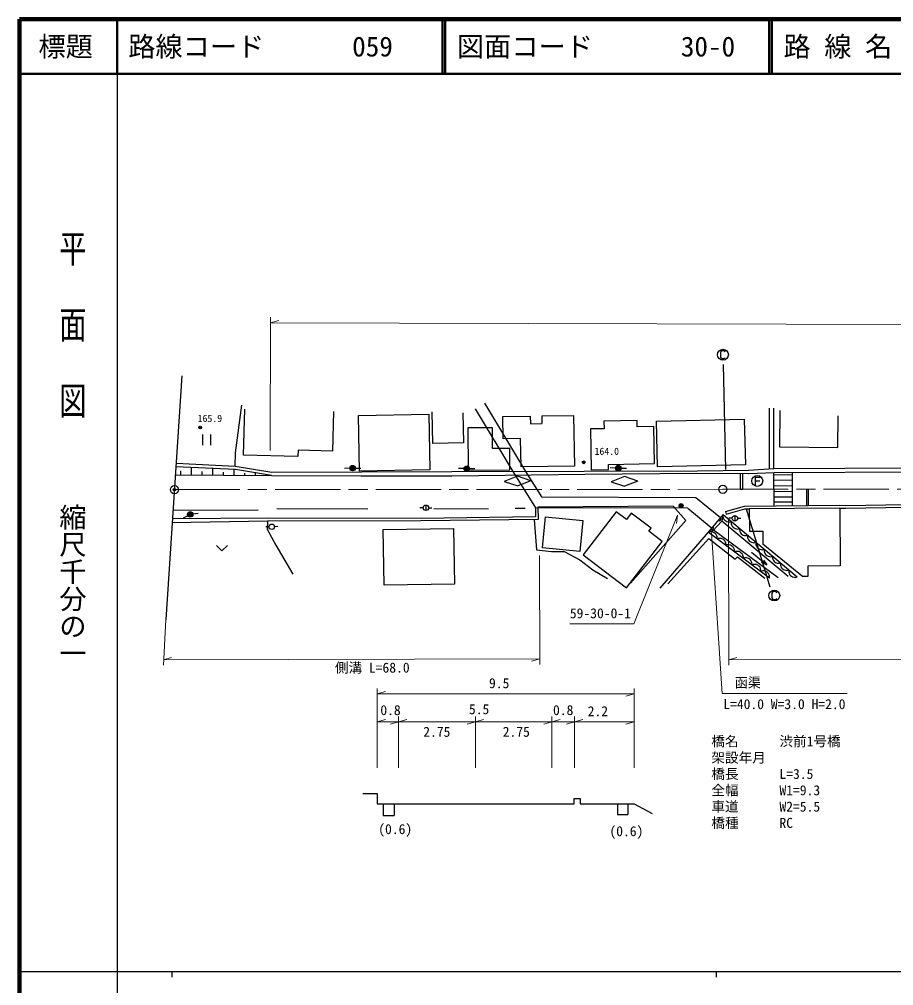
# Model space of a CAD drawing. Units: millimetres, scale not verified. Extents: x 40000 to 680000, y 20000 to 380000.
# Drawn here: x 40000 to 200618, y 202409 to 380000 of the extents above; entities that cross this region are included whole.
import ezdxf
from ezdxf.enums import TextEntityAlignment as Align

# ---------------------------------------------------------------- set-up
doc = ezdxf.new("R2010")
doc.units = ezdxf.units.MM
doc.header["$LTSCALE"] = 1000
doc.header["$PDMODE"] = 32
doc.header["$PDSIZE"] = 500
doc.linetypes.add('CHAIN', pattern=[18.5, 12, -1.5, 3.5, -1.5])
for name, color, linetype, lineweight in [('M-BGD', 7, 'Continuous', 25), ('M-BGD-EXST', 7, 'Continuous', 25), ('M-BMK', 2, 'CHAIN', 13), ('M-BMK-SRVR', 3, 'Continuous', 25), ('M-STR-HTXT', 7, 'Continuous', 13), ('M-STR-STR1', 1, 'Continuous', 25), ('M-STR-STRC', 7, 'Continuous', 25), ('M-TTL', 2, 'Continuous', 140), ('M-TTL-BAND', 7, 'Continuous', 25), ('M-TTL-LINE', 7, 'Continuous', 50)]:
    doc.layers.add(name, color=color, linetype=linetype, lineweight=lineweight)
doc.layers.add('M-OTRS', color=6, linetype='Continuous')
doc.layers.add('M-TTL-TXT', color=7, linetype='Continuous')
doc.styles.add('@ＭＳ ゴシック', font='')
doc.styles.add('ＭＳ ゴシック', font='')
doc.styles.get('@ＭＳ ゴシック').set_extended_font_data('@MS Gothic')
doc.styles.get('ＭＳ ゴシック').set_extended_font_data('MS Gothic')

msp = doc.modelspace()

# ---------------------------------------------------------------- linework, layer by layer
at = {"layer": 'M-BGD'}
for p, q in [((69860, 314511), (66933, 269695)), ((79710, 300312), (80878, 309086)), ((125434, 309436), (132966, 296914)), ((81207, 299887), (81410, 308373)), ((97707, 307933), (97533, 300650)), ((102320, 307212), (115213, 307430)), ((115213, 307430), (115386, 297192)), ((115969, 302034), (115837, 307886)), ((121493, 307695), (121617, 302161)), ((123721, 308406), (130636, 296908)), ((177788, 297437), (177799, 308526)), ((178588, 297436), (178599, 308525)), ((179685, 308096), (179624, 301421)), ((102493, 296974), (102320, 307212)), ((128807, 306990), (133864, 307072)), ((128873, 302934), (128807, 306990)), ((133864, 307072), (133886, 305686)), ((133886, 305686), (135985, 305720)), ((135962, 307106), (141813, 307201)), ((135962, 307106), (135985, 305720)), ((141813, 307201), (141964, 297906)), ((153474, 306257), (147392, 306136)), ((147392, 306136), (147419, 304763)), ((153497, 305128), (153474, 306257)), ((157031, 306140), (173178, 306519)), ((157228, 297739), (157031, 306140)), ((173178, 306519), (173375, 298117)), ((190347, 301322), (190400, 307135)), ((73630, 303721), (73630, 301721)), ((75150, 301722), (75149, 303721)), ((126934, 304940), (122411, 304918)), ((122411, 304918), (122448, 297172)), ((126953, 301100), (126934, 304940)), ((147419, 304763), (144906, 304713)), ((144906, 304713), (145055, 297192)), ((156574, 305189), (153497, 305128)), ((156708, 298383), (156574, 305189)), ((121617, 302161), (115969, 302034)), ((132084, 302986), (128873, 302934)), ((132169, 297747), (132084, 302986)), ((79672, 297858), (79710, 300312)), ((91216, 300801), (91188, 299649)), ((97533, 300650), (91216, 300801)), ((130081, 301115), (126953, 301100)), ((130100, 297209), (130081, 301115)), ((179624, 301421), (190347, 301322)), ((68809, 298410), (79672, 297858)), ((91188, 299649), (81207, 299887)), ((148203, 298215), (156708, 298383)), ((79694, 297241), (68767, 297769)), ((69651, 296281), (69657, 297003)), ((71613, 296266), (71624, 297631)), ((73575, 296251), (73580, 296893)), ((75538, 296236), (75547, 297441)), ((77500, 296221), (77504, 296784)), ((79462, 296206), (79470, 297251)), ((79672, 297858), (86362, 296769)), ((86330, 296153), (79694, 297241)), ((83386, 296176), (83390, 296635)), ((86362, 296769), (119461, 296882)), ((100712, 297504), (99713, 297480)), ((101712, 297517), (102712, 297517)), ((115386, 297192), (102493, 296974)), ((119461, 296882), (143755, 296940)), ((121695, 297432), (120695, 297445)), ((122448, 297172), (130100, 297209)), ((122695, 297426), (123695, 297426)), ((141964, 297906), (132169, 297747)), ((143755, 296940), (164571, 297008)), ((145055, 297192), (148222, 297255)), ((148222, 297255), (148203, 298215)), ((149512, 297527), (148512, 297545)), ((150512, 297518), (151512, 297518)), ((173375, 298117), (157228, 297739)), ((164571, 297008), (173959, 297116)), ((173959, 297116), (178588, 297436)), ((174000, 296524), (178679, 296738)), ((178588, 297436), (214411, 297644)), ((178679, 296738), (214805, 296915)), ((68670, 296288), (86330, 296153)), ((81424, 296191), (81427, 296573)), ((85349, 296160), (85349, 296237)), ((86330, 296153), (102741, 296124)), ((102741, 296124), (119452, 296131)), ((119452, 296131), (143873, 296391)), ((143873, 296391), (164529, 296565)), ((164529, 296565), (174000, 296524)), ((68247, 289811), (83892, 289883)), ((87303, 290086), (104050, 290026)), ((114190, 290225), (113590, 290217)), ((114690, 290731), (114690, 289731)), ((115190, 290217), (115789, 290199)), ((116134, 290081), (126160, 290030)), ((131072, 290136), (132919, 290137)), ((134817, 290220), (134808, 288607)), ((160133, 290531), (135272, 290335)), ((135272, 290335), (135314, 288080)), ((149657, 289508), (143583, 281588)), ((151510, 288087), (149657, 289508)), ((162420, 287891), (160133, 290531)), ((169734, 289532), (173223, 290560)), ((169734, 289532), (169876, 289053)), ((169876, 289053), (173297, 290061)), ((173223, 290560), (190711, 290684)), ((173297, 290061), (174096, 290066)), ((190709, 290184), (174096, 290066)), ((174096, 290066), (174126, 285913)), ((190709, 290184), (190784, 279563)), ((190709, 290184), (191846, 290169)), ((190711, 290684), (191846, 290669)), ((191846, 290669), (199181, 290772)), ((191846, 290169), (199186, 290272)), ((199181, 290772), (226531, 291001)), ((199186, 290272), (226532, 290501)), ((85613, 287788), (68096, 287492)), ((68146, 288257), (85826, 288368)), ((70953, 288774), (70074, 288297)), ((71885, 289094), (72872, 289255)), ((85613, 287788), (85510, 286324)), ((113760, 287841), (85613, 287788)), ((85826, 288368), (113816, 288344)), ((135314, 288080), (113760, 287841)), ((113816, 288344), (134808, 288607)), ((134596, 288072), (135033, 282533)), ((136091, 282889), (136652, 288568)), ((136652, 288568), (143528, 287889)), ((143528, 287889), (142967, 282209)), ((152404, 289253), (151510, 288087)), ((152268, 276374), (162420, 287891)), ((156049, 286457), (152404, 289253)), ((169288, 288992), (166539, 285725)), ((169044, 287767), (167383, 285998)), ((168376, 287908), (168458, 287875)), ((168458, 287875), (168539, 287862)), ((168539, 287862), (168637, 287871)), ((168637, 287871), (168715, 287897)), ((168715, 287897), (168790, 287944)), ((168790, 287944), (168862, 288029)), ((168873, 288368), (168826, 288443)), ((168862, 288029), (168895, 288112)), ((168899, 288291), (168873, 288368)), ((168895, 288112), (168908, 288192)), ((168908, 288192), (168899, 288291)), ((169288, 288992), (169044, 287767)), ((181216, 277599), (169044, 287767)), ((169288, 288992), (169252, 288762)), ((169252, 288762), (169266, 288593)), ((169266, 288593), (169311, 288398)), ((169288, 288992), (182903, 277545)), ((169311, 288398), (169418, 288152)), ((169418, 288152), (169576, 287967)), ((169576, 287967), (169759, 287813)), ((169759, 287813), (169969, 287689)), ((170952, 288308), (170352, 288320)), ((170599, 287630), (170819, 287705)), ((170819, 287705), (170782, 287475)), ((171452, 288798), (171452, 287798)), ((171952, 288299), (172552, 288299)), ((85880, 286725), (85280, 286712)), ((85510, 286324), (87106, 283334)), ((86877, 286786), (87474, 286847)), ((106867, 286229), (119761, 286447)), ((107040, 275991), (106867, 286229)), ((119761, 286447), (119934, 276209)), ((155628, 285908), (156049, 286457)), ((167383, 285998), (166539, 285725)), ((167001, 286274), (167084, 286242)), ((167084, 286242), (167164, 286229)), ((167164, 286229), (167263, 286237)), ((167263, 286237), (167340, 286264)), ((167340, 286264), (167416, 286310)), ((167383, 285998), (167544, 286169)), ((167416, 286310), (167488, 286396)), ((167498, 286734), (167452, 286810)), ((167488, 286396), (167520, 286478)), ((167525, 286657), (167498, 286734)), ((167520, 286478), (167533, 286558)), ((167533, 286558), (167525, 286657)), ((167544, 286169), (179392, 277436)), ((169969, 287689), (170230, 287626)), ((170230, 287626), (170429, 287615)), ((170429, 287615), (170599, 287630)), ((170782, 287475), (170797, 287306)), ((170797, 287306), (170842, 287111)), ((170842, 287111), (170949, 286865)), ((170949, 286865), (171106, 286680)), ((171106, 286680), (171290, 286526)), ((171290, 286526), (171500, 286402)), ((171500, 286402), (171760, 286339)), ((171760, 286339), (171960, 286328)), ((171960, 286328), (172129, 286343)), ((172129, 286343), (172350, 286419)), ((172350, 286419), (172315, 286200)), ((172315, 286200), (172329, 286039)), ((172329, 286039), (172372, 285854)), ((174126, 285913), (176593, 285931)), ((176593, 285931), (176610, 283530)), ((158061, 284043), (155628, 285908)), ((166539, 285725), (157643, 275479)), ((159123, 276258), (166636, 284594)), ((177785, 277326), (166539, 285725)), ((166785, 285791), (166570, 285703)), ((166636, 284594), (171515, 280795)), ((166953, 285816), (166785, 285791)), ((167153, 285816), (166953, 285816)), ((167417, 285768), (167153, 285816)), ((167633, 285657), (167417, 285768)), ((167826, 285513), (167633, 285657)), ((167994, 285338), (167826, 285513)), ((168115, 285098), (167994, 285338)), ((168171, 284906), (168115, 285098)), ((168195, 284738), (168171, 284906)), ((168172, 284506), (168195, 284738)), ((168388, 284595), (168172, 284506)), ((168556, 284619), (168388, 284595)), ((168755, 284619), (168556, 284619)), ((169020, 284572), (168755, 284619)), ((169236, 284460), (169020, 284572)), ((169428, 284317), (169236, 284460)), ((169596, 284141), (169428, 284317)), ((172372, 285854), (172473, 285620)), ((172473, 285620), (172623, 285444)), ((172623, 285444), (172797, 285298)), ((172797, 285298), (172996, 285180)), ((172996, 285180), (173244, 285121)), ((173244, 285121), (173434, 285110)), ((173434, 285110), (173594, 285124)), ((173594, 285124), (173804, 285196)), ((173804, 285196), (173767, 284966)), ((173767, 284966), (173782, 284797)), ((173782, 284797), (173827, 284602)), ((173827, 284602), (173933, 284355)), ((173933, 284355), (174091, 284170)), ((174091, 284170), (174275, 284016)), ((76219, 283279), (77219, 282319)), ((77219, 282319), (78218, 283279)), ((87106, 283334), (90231, 278017)), ((135033, 282533), (137756, 282180)), ((142967, 282209), (136091, 282889)), ((151514, 275506), (158061, 284043)), ((169717, 283901), (169596, 284141)), ((169773, 283709), (169717, 283901)), ((169798, 283542), (169773, 283709)), ((169774, 283310), (169798, 283542)), ((169990, 283398), (169774, 283310)), ((170158, 283422), (169990, 283398)), ((170358, 283423), (170158, 283422)), ((170622, 283375), (170358, 283423)), ((170838, 283264), (170622, 283375)), ((171030, 283120), (170838, 283264)), ((171199, 282944), (171030, 283120)), ((171319, 282705), (171199, 282944)), ((171376, 282513), (171319, 282705)), ((171400, 282345), (171376, 282513)), ((174275, 284016), (174484, 283892)), ((174484, 283892), (174745, 283830)), ((174745, 283830), (174945, 283818)), ((174945, 283818), (175114, 283833)), ((175114, 283833), (175335, 283909)), ((175335, 283909), (175298, 283679)), ((175298, 283679), (175312, 283510)), ((175312, 283510), (175358, 283315)), ((175358, 283315), (175464, 283069)), ((175464, 283069), (175622, 282883)), ((175622, 282883), (175806, 282729)), ((175806, 282729), (176015, 282605)), ((176015, 282605), (176276, 282543)), ((176276, 282543), (176476, 282532)), ((176476, 282532), (176645, 282546)), ((183888, 277603), (176610, 283530)), ((176645, 282546), (176865, 282622)), ((176865, 282622), (176828, 282392)), ((176828, 282392), (176843, 282223)), ((137756, 282180), (140097, 282180)), ((140097, 282180), (142983, 280656)), ((142983, 280656), (145355, 278832)), ((143583, 281588), (151514, 275506)), ((171376, 282113), (171400, 282345)), ((171592, 282201), (171376, 282113)), ((171515, 280795), (171905, 281228)), ((171760, 282226), (171592, 282201)), ((171960, 282226), (171760, 282226)), ((171905, 281228), (176981, 277312)), ((172224, 282179), (171960, 282226)), ((172440, 282067), (172224, 282179)), ((172633, 281923), (172440, 282067)), ((172801, 281748), (172633, 281923)), ((172921, 281508), (172801, 281748)), ((172978, 281316), (172921, 281508)), ((173002, 281148), (172978, 281316)), ((172979, 280916), (173002, 281148)), ((173194, 281005), (172979, 280916)), ((173362, 281029), (173194, 281005)), ((173562, 281029), (173362, 281029)), ((173826, 280982), (173562, 281029)), ((174043, 280870), (173826, 280982)), ((174235, 280727), (174043, 280870)), ((174403, 280551), (174235, 280727)), ((174492, 282084), (177307, 279766)), ((176713, 280618), (177307, 279766)), ((176843, 282223), (176888, 282028)), ((176888, 282028), (176995, 281782)), ((176995, 281782), (177153, 281597)), ((177153, 281597), (177336, 281442)), ((177336, 281442), (177546, 281318)), ((177546, 281318), (177807, 281256)), ((177807, 281256), (178006, 281245)), ((178006, 281245), (178175, 281259)), ((178175, 281259), (178396, 281335)), ((178396, 281335), (178361, 281116)), ((178361, 281116), (178375, 280956)), ((178375, 280956), (178418, 280771)), ((178418, 280771), (178519, 280537)), ((145355, 278832), (148078, 277227)), ((174524, 280311), (174403, 280551)), ((174580, 280120), (174524, 280311)), ((174604, 279952), (174580, 280120)), ((174581, 279720), (174604, 279952)), ((174797, 279808), (174581, 279720)), ((174965, 279832), (174797, 279808)), ((175165, 279833), (174965, 279832)), ((175429, 279785), (175165, 279833)), ((175645, 279674), (175429, 279785)), ((175837, 279530), (175645, 279674)), ((176006, 279355), (175837, 279530)), ((176126, 279115), (176006, 279355)), ((176182, 278923), (176126, 279115)), ((176207, 278755), (176182, 278923)), ((177307, 279766), (176357, 280186)), ((178519, 280537), (178669, 280361)), ((178669, 280361), (178843, 280214)), ((178843, 280214), (179042, 280096)), ((179042, 280096), (179290, 280037)), ((179290, 280037), (179480, 280026)), ((179480, 280026), (179640, 280040)), ((179640, 280040), (179850, 280112)), ((179850, 280112), (179813, 279882)), ((179813, 279882), (179828, 279713)), ((179828, 279713), (179873, 279518)), ((179873, 279518), (179979, 279272)), ((179979, 279272), (180137, 279087)), ((180137, 279087), (180321, 278933)), ((180321, 278933), (180530, 278809)), ((181160, 278750), (181381, 278825)), ((181381, 278825), (181344, 278595)), ((190784, 279563), (184853, 279521)), ((184853, 279521), (184867, 277610)), ((176183, 278523), (176207, 278755)), ((176399, 278611), (176183, 278523)), ((176567, 278636), (176399, 278611)), ((176767, 278636), (176567, 278636)), ((177031, 278589), (176767, 278636)), ((177247, 278477), (177031, 278589)), ((177439, 278334), (177247, 278477)), ((177608, 278158), (177439, 278334)), ((177728, 277918), (177608, 278158)), ((177785, 277726), (177728, 277918)), ((177809, 277558), (177785, 277726)), ((177785, 277326), (177809, 277558)), ((180530, 278809), (180791, 278746)), ((180791, 278746), (180991, 278735)), ((180991, 278735), (181160, 278750)), ((181344, 278595), (181358, 278426)), ((181358, 278426), (181404, 278231)), ((181404, 278231), (181510, 277985)), ((181510, 277985), (181668, 277800)), ((181668, 277800), (181852, 277646)), ((181852, 277646), (182061, 277522)), ((182061, 277522), (182322, 277459)), ((182322, 277459), (182522, 277448)), ((182522, 277448), (182691, 277463)), ((182691, 277463), (182911, 277538)), ((184867, 277610), (183888, 277603)), ((119934, 276209), (107040, 275991)), ((103085, 237747), (105757, 237747)), ((105757, 237747), (105757, 235839)), ((141935, 235845), (141935, 236788)), ((141935, 236788), (143048, 236788)), ((143048, 236788), (143048, 235846)), ((105757, 235839), (141935, 235845)), ((106829, 235839), (106830, 233666)), ((108829, 235839), (108829, 233666)), ((143048, 235846), (152941, 235848)), ((149915, 235847), (149915, 233879)), ((151812, 235847), (151812, 233879)), ((152941, 235848), (156281, 234050)), ((106830, 233666), (108829, 233666)), ((149915, 233879), (151812, 233879))]:
    msp.add_line(p, q, dxfattribs=at)
for centre, radius in [((73237, 304969), 250), ((73237, 304969), 150), ((73237, 304969), 50), ((143674, 298584), 250), ((143674, 298584), 150), ((143674, 298584), 50), ((101212, 297516), 500), ((101212, 297516), 440), ((101212, 297516), 380), ((101212, 297516), 320), ((101212, 297516), 260), ((101212, 297516), 200), ((101212, 297516), 140), ((101212, 297516), 80), ((101212, 297516), 20), ((122195, 297426), 500), ((122195, 297426), 440), ((122195, 297426), 380), ((122195, 297426), 320), ((122195, 297426), 260), ((122195, 297426), 200), ((122195, 297426), 140), ((122195, 297426), 80), ((122195, 297426), 20), ((150012, 297518), 500), ((150012, 297518), 440), ((150012, 297518), 380), ((150012, 297518), 320), ((150012, 297518), 260), ((150012, 297518), 200), ((150012, 297518), 140), ((150012, 297518), 80), ((150012, 297518), 20), ((71392, 289013), 500), ((114690, 290231), 500), ((71392, 289013), 440), ((71392, 289013), 380), ((71392, 289013), 320), ((71392, 289013), 260), ((71392, 289013), 200), ((71392, 289013), 140), ((71392, 289013), 80), ((71392, 289013), 20), ((171452, 288298), 500), ((86380, 286735), 500)]:
    msp.add_circle(centre, radius, dxfattribs=at)
at = {"layer": 'M-BGD-EXST'}
for p, q in [((175162, 295884), (175162, 294364)), ((175162, 295884), (176082, 295884)), ((175162, 295164), (176042, 295164))]:
    msp.add_line(p, q, dxfattribs=at)
msp.add_circle((175562, 295164), 1000, dxfattribs=at)
at = {"layer": 'M-BMK'}
for p, q in [((68492, 293568), (169247, 293628)), ((169247, 293628), (268694, 293688))]:
    msp.add_line(p, q, dxfattribs=at)
at = {"layer": 'M-BMK-SRVR'}
for centre, radius in [((68492, 293568), 750), ((68492, 293568), 30), ((169247, 293628), 750), ((169247, 293628), 30), ((161569, 290629), 372)]:
    msp.add_circle(centre, radius, dxfattribs=at)
at = {"layer": 'M-OTRS'}
for p in [(68492, 293568), (161569, 290629)]:
    msp.add_point(p, dxfattribs=at)
at = {"layer": 'M-STR-HTXT'}
for p, q in [((86092, 300766), (86157, 325250)), ((86155, 324250), (87656, 324666)), ((86155, 324250), (323971, 323611)), ((160906, 288890), (152880, 268882)), ((160906, 288890), (160737, 287342)), ((170283, 287929), (170333, 261311)), ((167127, 285615), (169093, 256080)), ((135564, 281459), (135605, 261453)), ((66466, 261310), (66933, 269695)), ((152880, 268882), (141131, 268880)), ((66464, 262310), (67963, 262733)), ((135603, 262453), (66464, 262310)), ((135603, 262453), (134104, 262030)), ((170331, 262311), (171830, 262734)), ((170331, 262311), (259151, 262478)), ((105754, 251878), (105753, 257030)), ((105754, 256031), (107253, 256451)), ((105754, 256031), (152937, 256039)), ((152937, 256039), (151437, 255619)), ((152937, 257039), (152938, 251887)), ((169093, 256080), (192091, 256085)), ((105756, 242448), (105754, 251878)), ((105754, 250878), (107254, 251299)), ((105754, 250878), (109680, 250879)), ((109680, 250879), (108180, 250459)), ((109680, 251879), (109682, 242448)), ((109680, 250879), (111180, 251299)), ((109680, 250879), (123798, 250882)), ((123798, 250882), (122298, 250462)), ((123798, 251882), (123800, 242451)), ((123798, 250882), (125298, 251302)), ((123798, 250882), (137850, 250884)), ((137850, 250884), (136350, 250464)), ((137849, 251884), (137851, 242454)), ((137850, 250884), (139349, 251305)), ((137850, 250884), (141998, 250885)), ((141998, 250885), (140498, 250465)), ((141998, 251885), (142000, 242454)), ((141998, 250885), (143498, 251305)), ((141998, 250885), (152938, 250887)), ((152938, 250887), (151438, 250467)), ((152938, 251887), (152939, 242456))]:
    msp.add_line(p, q, dxfattribs=at)
at = {"layer": 'M-STR-STR1'}
for p, q in [((130636, 296908), (134817, 290220)), ((132966, 296914), (135929, 292217)), ((135929, 292217), (164278, 292135)), ((164278, 292135), (168789, 288433)), ((162815, 290139), (134817, 290220)), ((162815, 290139), (167116, 286609))]:
    msp.add_line(p, q, dxfattribs=at)
at = {"layer": 'M-STR-STRC'}
for p, q in [((168927, 318962), (168807, 318802)), ((168807, 318802), (168807, 317922)), ((168807, 317922), (168927, 317762)), ((169087, 319082), (168927, 318962)), ((169447, 319082), (169087, 319082)), ((169607, 318962), (169447, 319082)), ((169687, 318842), (169607, 318962)), ((168927, 317762), (169087, 317642)), ((169087, 317642), (169447, 317642)), ((169807, 297271), (169382, 316546)), ((169447, 317642), (169607, 317722)), ((169607, 317722), (169687, 317842)), ((178573, 296733), (178575, 290598)), ((181956, 296754), (181957, 290622)), ((131538, 296027), (129081, 295082)), ((129081, 295082), (131555, 294287)), ((133958, 295212), (131538, 296027)), ((133958, 295212), (131555, 294287)), ((151172, 295958), (148716, 295013)), ((148716, 295013), (151189, 294218)), ((153593, 295143), (151172, 295958)), ((153593, 295143), (151189, 294218)), ((172430, 296531), (172430, 293630)), ((172872, 296529), (172873, 293630)), ((181956, 296241), (178574, 296260)), ((181956, 295273), (178574, 295293)), ((172430, 293630), (172873, 293630)), ((181957, 294220), (178574, 294240)), ((181957, 293183), (178574, 293203)), ((184678, 290641), (184677, 293637)), ((184677, 293637), (184983, 293637)), ((184984, 290643), (184983, 293637)), ((181957, 292181), (178574, 292201)), ((181957, 291266), (178575, 291286)), ((173510, 290062), (177856, 275677)), ((178370, 274706), (178250, 274546)), ((178250, 274546), (178250, 273666)), ((178250, 273666), (178370, 273506)), ((178530, 274826), (178370, 274706)), ((178370, 273506), (178530, 273386)), ((178890, 274826), (178530, 274826)), ((179050, 274706), (178890, 274826)), ((179130, 274586), (179050, 274706)), ((179050, 273466), (179130, 273586)), ((178530, 273386), (178890, 273386)), ((178890, 273386), (179050, 273466))]:
    msp.add_line(p, q, dxfattribs=at)
for centre in [(169247, 318362), (178690, 274106)]:
    msp.add_circle(centre, 1000, dxfattribs=at)
at = {"layer": 'M-TTL'}
for p, q in [((40000, 380000), (40000, 20000)), ((680000, 380000), (40000, 380000))]:
    msp.add_line(p, q, dxfattribs=at)
at = {"layer": 'M-TTL-BAND'}
for p, q in [((58000, 370000), (58000, 20000)), ((40000, 205000), (579000, 205000)), ((68000, 205000), (68000, 204000)), ((168000, 205000), (168000, 204000))]:
    msp.add_line(p, q, dxfattribs=at)
at = {"layer": 'M-TTL-LINE'}
for p, q in [((58000, 380000), (58000, 370000)), ((117750, 380000), (117750, 370000)), ((118250, 380000), (118250, 370000)), ((177750, 380000), (177750, 370000)), ((178250, 380000), (178250, 370000)), ((40000, 370000), (680000, 370000))]:
    msp.add_line(p, q, dxfattribs=at)

# ---------------------------------------------------------------- texts
at = {"layer": 'M-BGD', "style": 'ＭＳ ゴシック'}
for s, p in [('165.9', (72760, 305605)), ('164.0', (145671, 299562))]:
    msp.add_text(s, height=1320, rotation=0.011, dxfattribs=at).set_placement(p, align=Align.BOTTOM_LEFT)
at = {"layer": 'M-STR-HTXT', "style": 'ＭＳ ゴシック'}
for s, rotation, p in [('59-30-0-1', 0.011, (141131, 269380)), ('側溝 L=68.0', 0.111, (97977, 259375)), ('9.5', 0.011, (126283, 256534)), ('5.5', 0.011, (122591, 251754)), ('L=40.0 W=3.0 H=2.0', 0.011, (169319, 252682)), ('0.8', 0.011, (106318, 251579)), ('0.8', 0.011, (138038, 251587)), ('2.2', 0.011, (144406, 251385)), ('2.75', 0.011, (114199, 247598)), ('2.75', 0.011, (128801, 247601)), ('(0.6)', 0.011, (105934, 229717)), ('(0.6)', 0.011, (148406, 229333))]:
    msp.add_text(s, height=1833, rotation=rotation, dxfattribs=at).set_placement(p, align=Align.BOTTOM_LEFT)
at = {"layer": 'M-STR-HTXT', "style": 'ＭＳ ゴシック', "width": 0.95}
msp.add_text('函渠', height=1833, rotation=0.011, dxfattribs=at).set_placement((171459, 256631), align=Align.BOTTOM_LEFT)
at = {"layer": 'M-STR-HTXT', "style": 'ＭＳ ゴシック'}
for s, p in [('橋名\u3000\u3000\u3000渋前1号橋', (167131, 245858)), ('架設年月\u3000', (167131, 242858)), ('橋長\u3000\u3000\u3000L=3.5', (167131, 239859)), ('全幅\u3000\u3000\u3000W1=9.3', (167131, 236859)), ('車道\u3000\u3000\u3000W2=5.5', (167131, 233859)), ('橋種\u3000\u3000\u3000RC', (167131, 230859))]:
    msp.add_text(s, height=1833, dxfattribs=at).set_placement(p, align=Align.BOTTOM_LEFT)
at = {"layer": 'M-TTL-BAND', "style": '@ＭＳ ゴシック', "width": 1.4}
msp.add_text('平  面  図', height=3666, rotation=270, dxfattribs=at).set_placement((49777, 306475), align=Align.MIDDLE_RIGHT)
at = {"layer": 'M-TTL-BAND', "style": '@ＭＳ ゴシック'}
msp.add_text('縮尺千分の一', height=3666, rotation=270, dxfattribs=at).set_placement((49777, 261030), align=Align.MIDDLE_RIGHT)
at = {"layer": 'M-TTL-TXT', "style": 'ＭＳ ゴシック'}
msp.add_text('標題', height=3666, dxfattribs=at).set_placement((48500, 375000), align=Align.MIDDLE_CENTER)
for s, p in [('路線コード', (60000, 375000)), ('059', (101142, 375000)), ('図面コード', (120380, 375000)), ('30-0', (161521, 375000)), ('路 線 名', (180380, 375000))]:
    msp.add_text(s, height=3666, dxfattribs=at).set_placement(p, align=Align.MIDDLE_LEFT)

doc.saveas('drawing.dxf')
